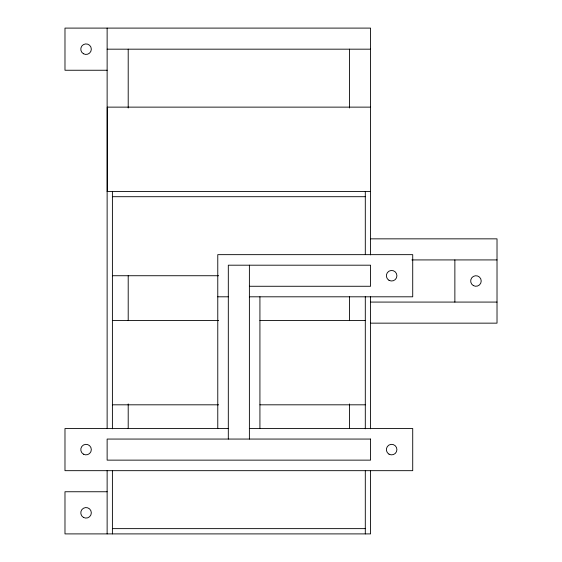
<?xml version="1.0" encoding="UTF-8"?>
<svg xmlns="http://www.w3.org/2000/svg" width="562" height="562" viewBox="0 0 562 562"><rect width="100%" height="100%" fill="white"/><g stroke="black" fill="none" stroke-linecap="round" stroke-linejoin="round"><path stroke-width="0.84" d="M107.131 49.175L370.569 49.175M107.131 70.25L64.981 70.25L64.981 28.1L370.569 28.1L370.569 254.874M370.569 107.131L107.279 107.131L107.279 191.431M107.131 191.431L370.569 191.431M112.4 196.7L365.3 196.7M370.569 238.85L497.019 238.85L497.019 323.15L370.569 323.15M411.841 259.925L497.019 259.925M112.4 275.731L218.653 275.731M249.388 286.269L370.569 286.269L370.569 265.194L228.312 265.194L228.312 439.062M217.775 296.806L228.312 296.806M249.388 296.806L412.719 296.806L412.719 254.656L217.775 254.656L217.775 428.525M370.569 302.075L497.019 302.075M112.4 320.516L218.653 320.516M259.925 320.516L365.3 320.516M112.4 404.816L218.653 404.816M259.925 404.816L365.3 404.816M228.312 428.525L64.981 428.525L64.981 470.675L412.719 470.675L412.719 428.525L249.388 428.525M107.131 491.75L64.981 491.75L64.981 533.9L370.569 533.9L370.569 470.675M112.4 528.631L365.3 528.631M454.869 259.925L454.869 302.075M370.569 296.539L370.569 428.792M365.3 191.431L365.3 254.495M365.3 296.539L365.3 428.792M365.3 470.837L365.3 533.9M349.494 49.175L349.494 108.009M349.494 296.806L349.494 320.516M349.494 403.938L349.494 428.525M259.925 296.806L259.925 428.525M249.388 265.194L249.388 439.062M128.206 49.175L128.206 108.009M128.206 275.731L128.206 320.516M128.206 403.938L128.206 428.525M112.4 191.431L112.4 428.792M112.4 470.837L112.4 533.9M107.131 28.1L107.131 428.525M107.131 470.675L107.131 533.9M370.569 439.062L107.131 439.062L107.131 460.137L370.569 460.137L370.569 439.062M83.422 517.391A5.269 5.269 0 0 0 91.325 512.825A5.269 5.269 0 0 0 83.422 508.259A5.269 5.269 0 0 0 83.422 517.391M389.009 280.298A5.269 5.269 0 0 0 396.913 275.731A5.269 5.269 0 0 0 389.009 271.165A5.269 5.269 0 0 0 389.009 280.298M83.422 454.166A5.269 5.269 0 0 0 91.325 449.6A5.269 5.269 0 0 0 83.422 445.034A5.269 5.269 0 0 0 83.422 454.166M389.009 454.166A5.269 5.269 0 0 0 396.913 449.6A5.269 5.269 0 0 0 389.009 445.034A5.269 5.269 0 0 0 389.009 454.166M473.309 285.566A5.269 5.269 0 0 0 481.213 281A5.269 5.269 0 0 0 473.309 276.434A5.269 5.269 0 0 0 473.309 285.566M83.422 53.741A5.269 5.269 0 0 0 91.325 49.175A5.269 5.269 0 0 0 83.422 44.609A5.269 5.269 0 0 0 83.422 53.741"/></g></svg>
